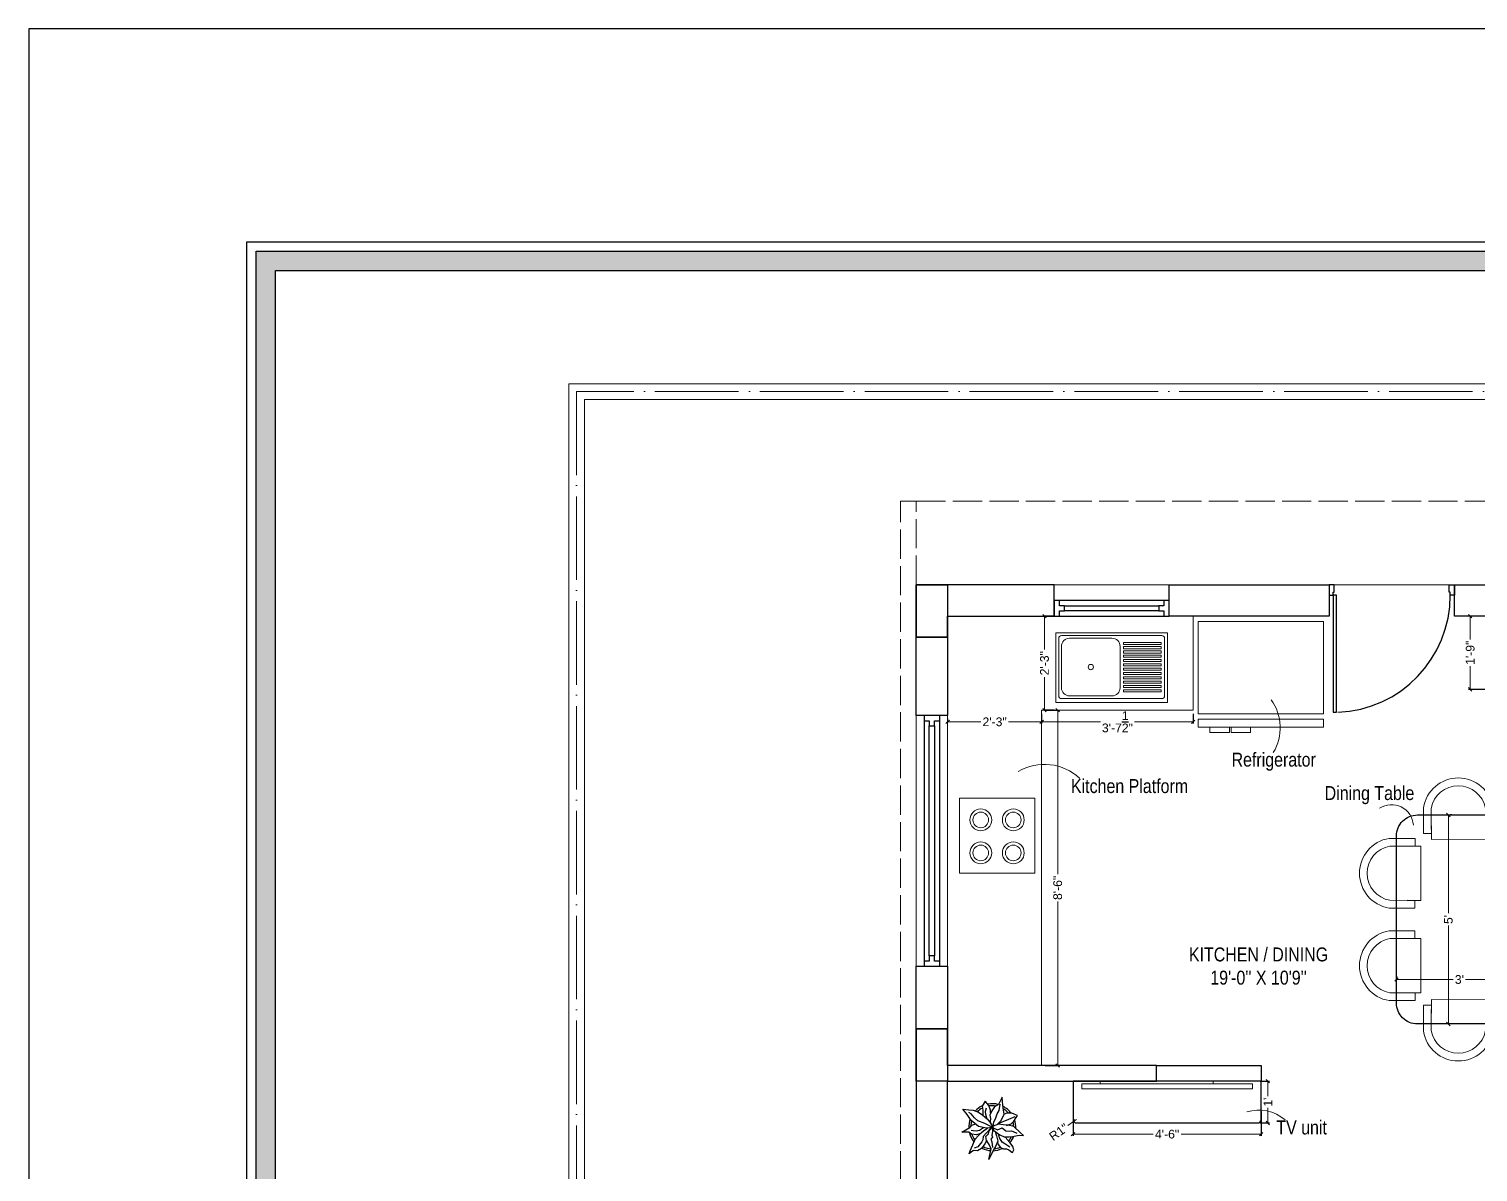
# Model space of a CAD drawing. Header units: millimetres. Extents: x 56222 to 3066687, y -650199 to -121287.
# Drawn here: x 140057.7 to 140473.6, y -176402.2 to -176074 of the extents above; entities that cross this region are included whole.
import ezdxf

# ---------------------------------------------------------------- set-up
doc = ezdxf.new("R2010")
doc.units = ezdxf.units.MM
doc.header["$MEASUREMENT"] = 0
doc.header["$PDMODE"] = 35
doc.linetypes.add('ACAD_ISO02W100', pattern=[15, 12, -3])
doc.linetypes.add('ACAD_ISO04W100', pattern=[30, 24, -3, 0, -3])
doc.layers.get('Defpoints').update_dxf_attribs({"color": 220})
for name, color, linetype in [('AR DOOR', 40, 'Continuous'), ('AR ELE-5', 134, 'Continuous'), ('str coll', 6, 'Continuous')]:
    doc.layers.add(name, color=color, linetype=linetype)
for name, color, linetype, lineweight in [('CENTERLINE ( COLUMN ) ~ DIM', 7, 'Continuous', 9), ('COLUMN', 1, 'Continuous', 30), ('dim05', 1, 'Continuous', 13), ('FIRST FLOOR ( TEXT )', 7, 'Continuous', 9), ('FURNITURE', 32, 'Continuous', 9), ('GROUND FLOOR', 7, 'Continuous', 9), ('GROUND FLOOR  ( PLINE )', 251, 'Continuous', 30), ('Labelling', 1, 'Continuous', 25), ('NAME PLATE', 7, 'Continuous', 25), ('wall', 7, 'Continuous', 30), ('XX~SLAB ( BEAM )~ ( DIM )', 7, 'Continuous', 9)]:
    doc.layers.add(name, color=color, linetype=linetype, lineweight=lineweight)
doc.layers.add('XX~SLAB ( PLINE )', color=251, linetype='Continuous', plot=False)
doc.styles.add('Arial', font='arial.ttf')
doc.styles.add('KATHA', font='swissc.ttf')
doc.styles.get("Standard").update_dxf_attribs({"font": 'arial.ttf', "height": 6})
doc.dimstyles.new('ISO-25', dxfattribs={"dimtxt": 2.5, "dimasz": 1, "dimexe": 0.5, "dimexo": 1, "dimtad": 0, "dimdec": 1, "dimlunit": 4, "dimtxsty": 'Standard', "dimblk": 'OBLIQUE', "dimcen": 2.5, "dimclrd": 1, "dimclre": 1, "dimclrt": 5, "dimadec": 0, "dimazin": 0, "dimtfac": 1, "dimtdec": 1, "dimtmove": 0, "dimatfit": 3, "dimfxl": 1, "dimlwd": -1, "dimarcsym": 0})

# ---------------------------------------------------------------- blocks, each defined once
blk = doc.blocks.new('LAYOUT FILE')
at = {"layer": 'NAME PLATE', "true_color": 0xd39e00}
h = blk.add_hatch(color=42, dxfattribs=at)
h.paths.add_polyline_path([(3346889.83, -513806.18), (3346889.83, -514260.7), (3347535.56, -514260.7), (3347535.56, -513806.18)])
h.paths.add_polyline_path([(3346894.36, -513810.71), (3347531.03, -513810.71), (3347531.03, -514256.17), (3346894.36, -514256.17)], flags=16)
at = {"layer": 'NAME PLATE', "color": 42, "true_color": 0xd39e00}
for points in [[(3346887.56, -513803.91), (3347537.83, -513803.91), (3347537.83, -514262.96), (3346887.56, -514262.96)], [(3346889.83, -513806.18), (3347535.56, -513806.18), (3347535.56, -514260.7), (3346889.83, -514260.7)], [(3346894.36, -513810.71), (3347531.03, -513810.71), (3347531.03, -514256.17), (3346894.36, -514256.17)]]:
    blk.add_lwpolyline(points, close=True, dxfattribs=at)
blk = doc.blocks.new('sf sfs')
at = {"layer": 'FURNITURE'}
blk.add_line((3348685.97, -514612.12), (3348664.42, -514612.12), dxfattribs=at)
blk.add_lwpolyline([(3348664.42, -514612.12), (3348664.42, -514590.57), (3348685.97, -514590.57), (3348685.97, -514612.12)], dxfattribs=at)
for centre, radius in [((3348670.49, -514596.83), 3.14), ((3348670.49, -514596.83), 2.24), ((3348679.82, -514596.83), 3.14), ((3348679.82, -514596.83), 2.24), ((3348670.49, -514606.3), 3.14), ((3348679.82, -514606.3), 3.14), ((3348670.49, -514606.3), 2.24), ((3348679.82, -514606.3), 2.24)]:
    blk.add_circle(centre, radius, dxfattribs=at)
blk = doc.blocks.new('*U353')
for points in [[(-40, 0), (0, 0), (0, 30), (10, 30), (10, 100), (-40, 100)], [(0, 0), (0, -1120), (30, -1120), (30, 0)], [(1160, 0), (1120, 0), (1120, 30), (1110, 30), (1110, 100), (1160, 100)]]:
    blk.add_lwpolyline(points, close=True)
at = {"layer": 'AR ELE-5', "linetype": 'ByBlock', "ltscale": 15}
blk.add_arc((-2, 1), 1122, 272.373, 359.9653, dxfattribs=at)
blk = doc.blocks.new('ARPLS010')
at = {"linetype": 'ByBlock'}
for p, q in [((0.179, 0.666), (0.121, 0.605)), ((0.174, 0.573), (0.179, 0.666)), ((-0.295, 0.42), (-0.302, 0.309)), ((-0.302, 0.309), (-0.276, 0.258)), ((-0.278, 0.467), (-0.295, 0.42)), ((-0.248, 0.54), (-0.278, 0.467)), ((-0.182, 0.493), (-0.248, 0.54)), ((-0.222, 0.484), (-0.164, 0.347)), ((-0.125, 0.459), (-0.182, 0.493)), ((-0.164, 0.347), (-0.139, 0.295)), ((-0.072, 0.404), (-0.125, 0.459)), ((-0.038, 0.302), (-0.072, 0.404)), ((-0.044, 0.336), (-0.049, 0.232)), ((-0.013, 0.459), (-0.044, 0.336)), ((0.121, 0.605), (-0.013, 0.459)), ((0.077, 0.412), (0.091, 0.447)), ((0.082, 0.358), (0.077, 0.412)), ((0.08, 0.288), (0.082, 0.358)), ((0.091, 0.447), (0.125, 0.522)), ((0.2, 0.432), (0.174, 0.573)), ((0.203, 0.352), (0.2, 0.432)), ((0.204, 0.254), (0.203, 0.352)), ((0.252, 0.313), (0.216, 0.287)), ((0.33, 0.38), (0.252, 0.313)), ((0.409, 0.44), (0.33, 0.38)), ((0.425, 0.373), (0.356, 0.269)), ((0.484, 0.459), (0.409, 0.44)), ((0.459, 0.303), (0.485, 0.354)), ((0.542, 0.434), (0.484, 0.459)), ((0.485, 0.354), (0.533, 0.42)), ((0.533, 0.42), (0.542, 0.434)), ((-0.469, 0.226), (-0.643, 0.216)), ((-0.643, 0.216), (-0.485, 0.134)), ((-0.359, 0.148), (-0.49, 0.172)), ((-0.485, 0.134), (-0.433, 0.051)), ((-0.362, 0.24), (-0.469, 0.226)), ((-0.433, 0.051), (-0.349, -0.011)), ((-0.278, 0.254), (-0.362, 0.24)), ((-0.287, 0.106), (-0.359, 0.148)), ((-0.18, 0.073), (-0.287, 0.106)), ((-0.21, 0.227), (-0.278, 0.254)), ((-0.132, 0.18), (-0.21, 0.227)), ((-0.111, 0.036), (-0.18, 0.073)), ((-0.139, 0.295), (-0.08, 0.131)), ((-0.063, 0.111), (-0.132, 0.18)), ((-0.013, 0.022), (-0.111, 0.036)), ((-0.084, -0.034), (0.007, 0.018)), ((0.003, 0.011), (-0.076, -0.16)), ((-0.049, 0.232), (-0.065, 0.135)), ((-0.065, 0.135), (-0.024, 0.018)), ((-0.024, 0.018), (0.009, 0.005)), ((0.006, -0.002), (0.068, 0.032)), ((0.007, 0.018), (0.02, -0.121)), ((0.009, 0.005), (0.056, 0.114)), ((0.015, 0.209), (0.08, 0.288)), ((0.056, 0.114), (0.015, 0.209)), ((0.017, -0.002), (0.091, 0.009)), ((0.068, 0.032), (0.16, 0.165)), ((0.088, 0.065), (0.187, 0.091)), ((0.091, 0.009), (0.173, -0.011)), ((0.227, 0.157), (0.132, 0.131)), ((0.16, 0.165), (0.204, 0.254)), ((0.173, -0.011), (0.212, 0.004)), ((0.187, 0.091), (0.297, 0.116)), ((0.212, 0.004), (0.252, -0.03)), ((0.318, 0.213), (0.227, 0.157)), ((0.297, 0.116), (0.408, 0.071)), ((0.309, 0.109), (0.368, 0.128)), ((0.309, -0.01), (0.43, 0.006)), ((0.356, 0.269), (0.318, 0.213)), ((0.368, 0.128), (0.432, 0.176)), ((0.408, 0.071), (0.482, 0.024)), ((0.432, 0.176), (0.459, 0.236)), ((0.459, 0.236), (0.459, 0.303)), ((0.482, 0.024), (0.689, -0.072)), ((-0.464, -0.073), (-0.558, -0.152)), ((-0.558, -0.152), (-0.517, -0.172)), ((-0.517, -0.172), (-0.447, -0.216)), ((-0.366, -0.036), (-0.464, -0.073)), ((-0.447, -0.216), (-0.363, -0.202)), ((-0.336, -0.142), (-0.413, -0.121)), ((-0.306, -0.033), (-0.366, -0.036)), ((-0.363, -0.202), (-0.263, -0.2)), ((-0.363, -0.408), (-0.318, -0.29)), ((-0.349, -0.011), (-0.256, -0.05)), ((-0.269, -0.135), (-0.336, -0.142)), ((-0.318, -0.29), (-0.259, -0.2)), ((-0.193, -0.113), (-0.269, -0.135)), ((-0.259, -0.2), (-0.168, -0.1)), ((-0.256, -0.05), (-0.185, -0.038)), ((-0.138, -0.304), (-0.199, -0.38)), ((-0.185, -0.038), (-0.114, -0.046)), ((-0.168, -0.1), (-0.084, -0.034)), ((-0.017, -0.291), (-0.141, -0.446)), ((-0.076, -0.16), (-0.138, -0.304)), ((-0.114, -0.046), (-0.093, -0.036)), ((0.02, -0.121), (-0.017, -0.291)), ((0.059, -0.27), (0.005, -0.185)), ((0.01, -0.014), (0.017, -0.002)), ((0.078, -0.064), (0.01, -0.014)), ((0.016, -0.023), (0.116, -0.122)), ((0.07, -0.179), (0.018, -0.1)), ((0.08, -0.342), (0.059, -0.27)), ((0.121, -0.239), (0.07, -0.179)), ((0.138, -0.083), (0.078, -0.064)), ((0.116, -0.122), (0.201, -0.195)), ((0.184, -0.299), (0.121, -0.239)), ((0.197, -0.135), (0.138, -0.083)), ((0.141, -0.261), (0.16, -0.336)), ((0.252, -0.362), (0.184, -0.299)), ((0.283, -0.123), (0.197, -0.135)), ((0.201, -0.195), (0.272, -0.198)), ((0.252, -0.03), (0.309, -0.01)), ((0.272, -0.198), (0.311, -0.225)), ((0.277, -0.114), (0.357, -0.156)), ((0.37, -0.064), (0.283, -0.123)), ((0.311, -0.225), (0.415, -0.304)), ((0.357, -0.156), (0.455, -0.226)), ((0.462, -0.021), (0.37, -0.064)), ((0.415, -0.304), (0.447, -0.388)), ((0.455, -0.226), (0.503, -0.317)), ((0.689, -0.072), (0.462, -0.021)), ((-0.382, -0.625), (-0.368, -0.496)), ((-0.269, -0.533), (-0.382, -0.625)), ((-0.368, -0.496), (-0.363, -0.408)), ((-0.287, -0.45), (-0.314, -0.498)), ((-0.199, -0.38), (-0.287, -0.45)), ((-0.141, -0.446), (-0.269, -0.533)), ((-0.042, -0.432), (-0.071, -0.352)), ((0.002, -0.48), (-0.042, -0.432)), ((0.104, -0.646), (0.002, -0.48)), ((0.064, -0.446), (0.066, -0.407)), ((0.066, -0.407), (0.08, -0.342)), ((0.106, -0.5), (0.104, -0.646)), ((0.15, -0.445), (0.106, -0.5)), ((0.16, -0.336), (0.15, -0.445)), ((0.376, -0.416), (0.252, -0.362)), ((0.502, -0.472), (0.376, -0.416)), ((0.503, -0.317), (0.494, -0.398)), ((0.494, -0.398), (0.528, -0.452)), ((0.567, -0.494), (0.502, -0.472)), ((0.528, -0.452), (0.567, -0.494))]:
    blk.add_line(p, q, dxfattribs=at)
for radius, start, end in [(0.5, 126.2799, 152.7042), (0.458, 130.7647, 148.9789), (0.5, 87.2367, 107.9154), (0.458, 91.6596, 104.0784), (0.5, 49.0791, 67.0324), (0.458, 49.8461, 63.9764), (0.5, 164.9216, 191.0302), (0.458, 169.9629, 188.6517), (0.458, 5.0517, 21.9108), (0.5, 1.3782, 25.7565), (0.5, 205.1623, 226.3204), (0.458, 207.232, 224.0819), (0.458, 334.5625, 357.1532), (0.5, 333.6991, 357.5577), (0.5, 249.553, 272.4234), (0.458, 252.8522, 267.711), (0.5, 283.5324, 308.8712), (0.458, 289.266, 306.1107)]:
    blk.add_arc((0, 0), radius, start, end, dxfattribs=at)
blk = doc.blocks.new('SED S')
at = {"layer": 'FURNITURE', "elevation": -0.07}
for points in [[(3340618.66, -514630.85), (3340618.66, -514633.06), (3340654.66, -514633.06), (3340654.66, -514630.85)], [(3340618.66, -514634.61), (3340618.66, -514661.17), (3340654.66, -514661.17), (3340654.66, -514634.61)]]:
    blk.add_lwpolyline(points, close=True, dxfattribs=at)
at = {"layer": 'FURNITURE', "elevation": -0.07, "flags": 128}
for points in [[(3340639.61, -514630.85), (3340639.61, -514629.27), (3340645.24, -514629.27), (3340645.24, -514630.85)], [(3340645.71, -514630.85), (3340645.71, -514629.27), (3340651.34, -514629.27), (3340651.34, -514630.85)]]:
    blk.add_lwpolyline(points, dxfattribs=at)
blk = doc.blocks.new('SD DSD')
at = {"layer": 'FURNITURE'}
for p, q in [((3348486.7, -514623.32), (3348486.68, -514619.42)), ((3348502.23, -514619.34), (3348502.25, -514623.25)), ((3348486.7, -514623.32), (3348502.25, -514623.25)), ((3348483.69, -514625.26), (3348479.79, -514625.25)), ((3348483.69, -514625.26), (3348483.66, -514640.81)), ((3348505.76, -514625.26), (3348509.66, -514625.25)), ((3348505.76, -514625.26), (3348505.79, -514640.81)), ((3348479.75, -514640.8), (3348483.66, -514640.81)), ((3348509.7, -514640.8), (3348505.79, -514640.81)), ((3348479.75, -514651.77), (3348483.66, -514651.76)), ((3348483.69, -514667.31), (3348483.66, -514651.76)), ((3348505.76, -514667.31), (3348505.79, -514651.76)), ((3348509.7, -514651.77), (3348505.79, -514651.76)), ((3348483.69, -514667.31), (3348479.79, -514667.32)), ((3348486.7, -514669.25), (3348486.68, -514673.16)), ((3348486.7, -514669.25), (3348502.25, -514669.32)), ((3348502.23, -514673.23), (3348502.25, -514669.32)), ((3348505.76, -514667.31), (3348509.66, -514667.32))]:
    blk.add_line(p, q, dxfattribs=at)
at = {"layer": 'FURNITURE', "flags": 128}
for points in [[(3348502.23, -514621.56), (3348504.46, -514621.55), (3348504.42, -514614.17, 0.853613), (3348484.42, -514614.22), (3348484.46, -514621.65), (3348486.68, -514621.64)], [(3348502.22, -514619.34), (3348502.23, -514621.56), (3348502.2, -514614.36, 0.835758), (3348486.65, -514614.39), (3348486.67, -514619.42), (3348486.68, -514621.64)], [(3348481.97, -514640.8), (3348481.97, -514643.02), (3348474.58, -514643.01, -0.853613), (3348474.58, -514623.01), (3348482.01, -514623.02), (3348482.01, -514625.25)], [(3348507.48, -514640.8), (3348507.48, -514643.02), (3348514.87, -514643.01, 0.853613), (3348514.87, -514623.01), (3348507.44, -514623.02), (3348507.44, -514625.25)], [(3348479.75, -514640.79), (3348481.97, -514640.8), (3348474.77, -514640.78, -0.835758), (3348474.76, -514625.23), (3348479.79, -514625.24), (3348482.01, -514625.25)], [(3348509.7, -514640.79), (3348507.48, -514640.8), (3348514.68, -514640.78, 0.835758), (3348514.69, -514625.23), (3348509.66, -514625.24), (3348507.44, -514625.25)], [(3348481.97, -514651.77), (3348481.97, -514649.55), (3348474.58, -514649.57, 0.853613), (3348474.58, -514669.57), (3348482.01, -514669.55), (3348482.01, -514667.32)], [(3348507.48, -514651.77), (3348507.48, -514649.55), (3348514.87, -514649.57, -0.853613), (3348514.87, -514669.57), (3348507.44, -514669.55), (3348507.44, -514667.32)], [(3348479.75, -514651.78), (3348481.97, -514651.77), (3348474.77, -514651.79, 0.835758), (3348474.76, -514667.34), (3348479.79, -514667.33), (3348482.01, -514667.33)], [(3348509.7, -514651.78), (3348507.48, -514651.77), (3348514.68, -514651.79, -0.835758), (3348514.69, -514667.34), (3348509.66, -514667.33), (3348507.44, -514667.33)], [(3348502.23, -514671.01), (3348504.46, -514671.02), (3348504.42, -514678.4, -0.853613), (3348484.42, -514678.36), (3348484.46, -514670.92), (3348486.68, -514670.93)], [(3348502.22, -514673.23), (3348502.23, -514671.01), (3348502.2, -514678.21, -0.835758), (3348486.65, -514678.18), (3348486.67, -514673.16), (3348486.68, -514670.93)]]:
    blk.add_lwpolyline(points, format="xyb", dxfattribs=at)
at = {"layer": 'FURNITURE', "lineweight": 30}
blk.add_lwpolyline([(3348506.78, -514676.29), (3348482.68, -514676.29, -0.414214), (3348476.68, -514670.29), (3348476.68, -514622.29, -0.414214), (3348482.68, -514616.29), (3348506.78, -514616.29, -0.414214), (3348512.78, -514622.29), (3348512.78, -514670.29, -0.414214)], format="xyb", close=True, dxfattribs=at)
blk = doc.blocks.new('_Oblique')
at = {"layer": 'wall', "color": 0, "lineweight": -2}
blk.add_line((-0.5, -0.5), (0.5, 0.5), dxfattribs=at)
blk = doc.blocks.new('*D512')
at = {"layer": 'Defpoints', "color": 0, "lineweight": 0, "transparency": 16777216}
for p in [(140348.35, -176269.61), (140391.85, -176269.61), (140348.35, -176272.95)]:
    blk.add_point(p, dxfattribs=at)
at = {"layer": 'dim05', "color": 1, "linetype": 'Continuous', "lineweight": -2, "transparency": 16777216}
for p, q in [((140348.35, -176270.61), (140348.35, -176273.45)), ((140391.85, -176270.61), (140391.85, -176273.45))]:
    blk.add_line(p, q, dxfattribs=at)
at = {"layer": 'dim05', "color": 1, "linetype": 'Continuous', "transparency": 16777216}
for p, q in [((140348.35, -176272.95), (140365.24, -176272.95)), ((140391.85, -176272.95), (140374.96, -176272.95))]:
    blk.add_line(p, q, dxfattribs=at)
at = {"layer": 'dim05', "color": 1, "transparency": 16777216, "rotation": 180}
blk.add_blockref('_Oblique', (140348.35, -176272.95), dxfattribs=at)
at = {"layer": 'dim05', "color": 1, "transparency": 16777216}
blk.add_blockref('_Oblique', (140391.85, -176272.95), dxfattribs=at)
at = {"layer": 'dim05', "color": 5, "lineweight": 25, "transparency": 16777216, "insert": (140370.1, -176272.95), "char_height": 2.5, "attachment_point": 5, "style": 'Arial'}
blk.add_mtext('3\'-7{\\H1x;\\S1/2;}"', dxfattribs=at)
blk = doc.blocks.new('*D513')
at = {"layer": 'Defpoints', "color": 0, "lineweight": 0, "transparency": 16777216}
for p in [(140348.35, -176269.61), (140348.35, -176371.61), (140352.95, -176371.61)]:
    blk.add_point(p, dxfattribs=at)
at = {"layer": 'dim05', "color": 1, "linetype": 'Continuous', "lineweight": -2, "transparency": 16777216}
for p, q in [((140349.35, -176269.61), (140353.45, -176269.61)), ((140349.35, -176371.61), (140353.45, -176371.61))]:
    blk.add_line(p, q, dxfattribs=at)
at = {"layer": 'dim05', "color": 1, "linetype": 'Continuous', "transparency": 16777216}
for p, q in [((140352.95, -176269.61), (140352.95, -176316.66)), ((140352.95, -176371.61), (140352.95, -176324.56))]:
    blk.add_line(p, q, dxfattribs=at)
at = {"layer": 'dim05', "color": 1, "transparency": 16777216}
for p, rotation in [((140352.95, -176269.61), 90), ((140352.95, -176371.61), 270)]:
    blk.add_blockref('_Oblique', p, dxfattribs=dict(at, rotation=rotation))
at = {"layer": 'dim05', "color": 5, "lineweight": 25, "transparency": 16777216, "insert": (140352.95, -176320.61), "char_height": 2.5, "attachment_point": 5, "rotation": 90, "style": 'Arial'}
blk.add_mtext('8\'-6"', dxfattribs=at)
blk = doc.blocks.new('*D514')
at = {"layer": 'Defpoints', "color": 0, "lineweight": 0, "transparency": 16777216}
for p in [(140321.35, -176272.95), (140321.35, -176272.95), (140348.35, -176272.95)]:
    blk.add_point(p, dxfattribs=at)
at = {"layer": 'dim05', "color": 1, "linetype": 'Continuous', "lineweight": -2, "transparency": 16777216}
for p, q in [((140321.35, -176271.95), (140321.35, -176272.45)), ((140348.35, -176271.95), (140348.35, -176272.45))]:
    blk.add_line(p, q, dxfattribs=at)
at = {"layer": 'dim05', "color": 1, "linetype": 'Continuous', "transparency": 16777216}
for p, q in [((140321.35, -176272.95), (140330.88, -176272.95)), ((140348.35, -176272.95), (140338.82, -176272.95))]:
    blk.add_line(p, q, dxfattribs=at)
at = {"layer": 'dim05', "color": 1, "transparency": 16777216, "rotation": 180}
blk.add_blockref('_Oblique', (140321.35, -176272.95), dxfattribs=at)
at = {"layer": 'dim05', "color": 1, "transparency": 16777216}
blk.add_blockref('_Oblique', (140348.35, -176272.95), dxfattribs=at)
at = {"layer": 'dim05', "color": 5, "lineweight": 25, "transparency": 16777216, "insert": (140334.85, -176272.95), "char_height": 2.5, "attachment_point": 5, "style": 'Arial'}
blk.add_mtext('2\'-3"', dxfattribs=at)
blk = doc.blocks.new('*D515')
at = {"layer": 'Defpoints', "color": 0, "lineweight": 0, "transparency": 16777216}
for p in [(140349.17, -176242.61), (140352.7, -176242.61), (140352.95, -176269.61)]:
    blk.add_point(p, dxfattribs=at)
at = {"layer": 'dim05', "color": 1, "linetype": 'Continuous', "lineweight": -2, "transparency": 16777216}
for p, q in [((140351.7, -176242.61), (140348.67, -176242.61)), ((140351.95, -176269.61), (140348.67, -176269.61))]:
    blk.add_line(p, q, dxfattribs=at)
at = {"layer": 'dim05', "color": 1, "linetype": 'Continuous', "transparency": 16777216}
for p, q in [((140349.17, -176242.61), (140349.17, -176252.14)), ((140349.17, -176269.61), (140349.17, -176260.07))]:
    blk.add_line(p, q, dxfattribs=at)
at = {"layer": 'dim05', "color": 1, "transparency": 16777216}
for p, rotation in [((140349.17, -176242.61), 90), ((140349.17, -176269.61), 270)]:
    blk.add_blockref('_Oblique', p, dxfattribs=dict(at, rotation=rotation))
at = {"layer": 'dim05', "color": 5, "lineweight": 25, "transparency": 16777216, "insert": (140349.17, -176256.11), "char_height": 2.5, "attachment_point": 5, "rotation": 90, "style": 'Arial'}
blk.add_mtext('2\'-3"', dxfattribs=at)
blk = doc.blocks.new('*D516')
at = {"layer": 'Defpoints', "color": 0, "lineweight": 0, "transparency": 16777216}
for p in [(140465.05, -176299.68), (140465.05, -176359.68), (140465.08, -176359.68)]:
    blk.add_point(p, dxfattribs=at)
at = {"layer": 'dim05', "color": 1, "linetype": 'Continuous', "transparency": 16777216}
for p, q in [((140465.08, -176299.68), (140465.08, -176327.91)), ((140465.08, -176359.68), (140465.08, -176331.46))]:
    blk.add_line(p, q, dxfattribs=at)
at = {"layer": 'dim05', "color": 1, "linetype": 'Continuous', "lineweight": -2, "transparency": 16777216}
for p, q in [((140466.05, -176299.68), (140465.58, -176299.68)), ((140466.05, -176359.68), (140465.58, -176359.68))]:
    blk.add_line(p, q, dxfattribs=at)
at = {"layer": 'dim05', "color": 1, "transparency": 16777216}
for p, rotation in [((140465.08, -176299.68), 90), ((140465.08, -176359.68), 270)]:
    blk.add_blockref('_Oblique', p, dxfattribs=dict(at, rotation=rotation))
at = {"layer": 'dim05', "color": 5, "lineweight": 25, "transparency": 16777216, "insert": (140465.08, -176329.68), "char_height": 2.5, "attachment_point": 5, "rotation": 90, "style": 'Arial'}
blk.add_mtext("5'", dxfattribs=at)
blk = doc.blocks.new('*D517')
at = {"layer": 'Defpoints', "color": 0, "lineweight": 0, "transparency": 16777216}
for p in [(140450.2, -176346.93), (140486.3, -176346.93), (140486.3, -176346.93)]:
    blk.add_point(p, dxfattribs=at)
at = {"layer": 'dim05', "color": 1, "linetype": 'Continuous', "lineweight": -2, "transparency": 16777216}
for p, q in [((140450.2, -176345.93), (140450.2, -176346.43)), ((140486.3, -176345.93), (140486.3, -176346.43))]:
    blk.add_line(p, q, dxfattribs=at)
at = {"layer": 'dim05', "color": 1, "linetype": 'Continuous', "transparency": 16777216}
for p, q in [((140450.2, -176346.93), (140466.47, -176346.93)), ((140486.3, -176346.93), (140470.02, -176346.93))]:
    blk.add_line(p, q, dxfattribs=at)
at = {"layer": 'dim05', "color": 1, "transparency": 16777216, "rotation": 180}
blk.add_blockref('_Oblique', (140450.2, -176346.93), dxfattribs=at)
at = {"layer": 'dim05', "color": 1, "transparency": 16777216}
blk.add_blockref('_Oblique', (140486.3, -176346.93), dxfattribs=at)
at = {"layer": 'dim05', "color": 5, "lineweight": 25, "transparency": 16777216, "insert": (140468.25, -176346.93), "char_height": 2.5, "attachment_point": 5, "style": 'Arial'}
blk.add_mtext("3'", dxfattribs=at)
blk = doc.blocks.new('*D519')
at = {"layer": 'Defpoints', "color": 0, "lineweight": 0, "transparency": 16777216}
for p in [(140481.73, -176242.61), (140471.36, -176263.61), (140481.73, -176263.61)]:
    blk.add_point(p, dxfattribs=at)
at = {"layer": 'dim05', "color": 1, "linetype": 'Continuous', "lineweight": -2, "transparency": 16777216}
for p, q in [((140480.73, -176242.61), (140470.86, -176242.61)), ((140480.73, -176263.61), (140470.86, -176263.61))]:
    blk.add_line(p, q, dxfattribs=at)
at = {"layer": 'dim05', "color": 1, "linetype": 'Continuous', "transparency": 16777216}
for p, q in [((140471.36, -176242.61), (140471.36, -176249.28)), ((140471.36, -176263.61), (140471.36, -176256.94))]:
    blk.add_line(p, q, dxfattribs=at)
at = {"layer": 'dim05', "color": 1, "transparency": 16777216}
for p, rotation in [((140471.36, -176242.61), 90), ((140471.36, -176263.61), 270)]:
    blk.add_blockref('_Oblique', p, dxfattribs=dict(at, rotation=rotation))
at = {"layer": 'dim05', "color": 5, "lineweight": 25, "transparency": 16777216, "insert": (140471.36, -176253.11), "char_height": 2.5, "attachment_point": 5, "rotation": 90, "style": 'Arial'}
blk.add_mtext('1\'-9"', dxfattribs=at)
blk = doc.blocks.new('*D523')
at = {"layer": 'Defpoints', "color": 0, "lineweight": 0, "transparency": 16777216}
for p in [(140357.35, -176383.81), (140411.35, -176383.81), (140411.35, -176391.33)]:
    blk.add_point(p, dxfattribs=at)
at = {"layer": 'dim05', "color": 1, "linetype": 'Continuous', "lineweight": -2, "transparency": 16777216}
for p, q in [((140357.35, -176384.81), (140357.35, -176391.83)), ((140411.35, -176384.81), (140411.35, -176391.83))]:
    blk.add_line(p, q, dxfattribs=at)
at = {"layer": 'dim05', "color": 1, "linetype": 'Continuous', "transparency": 16777216}
for p, q in [((140357.35, -176391.33), (140380.35, -176391.33)), ((140411.35, -176391.33), (140388.35, -176391.33))]:
    blk.add_line(p, q, dxfattribs=at)
at = {"layer": 'dim05', "color": 1, "transparency": 16777216, "rotation": 180}
blk.add_blockref('_Oblique', (140357.35, -176391.33), dxfattribs=at)
at = {"layer": 'dim05', "color": 1, "transparency": 16777216}
blk.add_blockref('_Oblique', (140411.35, -176391.33), dxfattribs=at)
at = {"layer": 'dim05', "color": 5, "lineweight": 25, "transparency": 16777216, "insert": (140384.35, -176391.33), "char_height": 2.5, "attachment_point": 5, "style": 'Arial'}
blk.add_mtext('4\'-6"', dxfattribs=at)
blk = doc.blocks.new('*D524')
at = {"layer": 'Defpoints', "color": 0, "lineweight": 0, "transparency": 16777216}
for p in [(140410.04, -176376.11), (140410.04, -176388.11), (140413.29, -176388.11)]:
    blk.add_point(p, dxfattribs=at)
at = {"layer": 'dim05', "color": 1, "linetype": 'Continuous', "lineweight": -2, "transparency": 16777216}
for p, q in [((140411.04, -176376.11), (140413.79, -176376.11)), ((140411.04, -176388.11), (140413.79, -176388.11))]:
    blk.add_line(p, q, dxfattribs=at)
at = {"layer": 'dim05', "color": 1, "linetype": 'Continuous', "transparency": 16777216}
for p, q in [((140413.29, -176376.11), (140413.29, -176380.45)), ((140413.29, -176388.11), (140413.29, -176383.76))]:
    blk.add_line(p, q, dxfattribs=at)
at = {"layer": 'dim05', "color": 1, "transparency": 16777216}
for p, rotation in [((140413.29, -176376.11), 90), ((140413.29, -176388.11), 270)]:
    blk.add_blockref('_Oblique', p, dxfattribs=dict(at, rotation=rotation))
at = {"layer": 'dim05', "color": 5, "lineweight": 25, "transparency": 16777216, "insert": (140413.29, -176382.11), "char_height": 2.5, "attachment_point": 5, "rotation": 90, "style": 'Arial'}
blk.add_mtext("1'", dxfattribs=at)
blk = doc.blocks.new('*D525')
at = {"layer": 'Defpoints', "color": 0, "lineweight": 0, "transparency": 16777216}
for p in [(140358.35, -176387.11), (140357.53, -176387.68)]:
    blk.add_point(p, dxfattribs=at)
at = {"layer": 'dim05', "color": 1, "linetype": 'Continuous', "transparency": 16777216}
for p in [(140358.35, -176387.11), (140355.9, -176388.84)]:
    blk.add_line(p, (140357.53, -176387.68), dxfattribs=at)
at = {"layer": 'dim05', "color": 1, "transparency": 16777216, "rotation": 35.21119035739702}
blk.add_blockref('_Oblique', (140357.53, -176387.68), dxfattribs=at)
at = {"layer": 'dim05', "color": 5, "lineweight": 25, "transparency": 16777216, "insert": (140353.24, -176390.71), "char_height": 2.5, "attachment_point": 5, "rotation": 35.2112, "style": 'Arial'}
blk.add_mtext('R1"', dxfattribs=at)

msp = doc.modelspace()

# ---------------------------------------------------------------- linework, layer by layer
at = {"lineweight": 9}
for points in [[(140408.8502, -176378.3182), (140408.8502, -176376.8715), (140359.8502, -176376.8715), (140359.8502, -176378.3182)], [(140397.5686, -176376.8715), (140397.5686, -176376.1055), (140365.1317, -176376.1055), (140365.1317, -176376.8715)]]:
    msp.add_lwpolyline(points, close=True, dxfattribs=at)
at = {"layer": 'CENTERLINE ( COLUMN ) ~ DIM'}
for p, q in [((140312.3502, -176248.6055), (140321.3502, -176248.6055)), ((140312.3502, -176271.1055), (140321.3502, -176271.1055)), ((140312.3502, -176343.1055), (140321.3502, -176343.1055))]:
    msp.add_line(p, q, dxfattribs=at)
at = {"layer": 'COLUMN'}
for points in [[(140312.3502, -176233.6055), (140321.3502, -176233.6055), (140321.3502, -176248.6055), (140312.3502, -176248.6055)], [(140466.8502, -176233.6055), (140475.8502, -176233.6055), (140475.8502, -176242.6055), (140466.8502, -176242.6055)], [(140312.3502, -176361.1055), (140321.3502, -176361.1055), (140321.3502, -176376.1055), (140312.3502, -176376.1055)]]:
    msp.add_lwpolyline(points, close=True, dxfattribs=at)
at = {"layer": 'FURNITURE'}
for p, q in [((140353.2355, -176265.4796, -0.0006), (140353.2355, -176248.9385, -0.0006)), ((140354.0101, -176248.1639, -0.0006), (140382.858, -176248.1639, -0.0006)), ((140356.3674, -176248.9385, -0.0006), (140368.5342, -176248.9385, -0.0006)), ((140383.6326, -176248.9385, -0.0006), (140383.6326, -176265.4796, -0.0006)), ((140354.0436, -176263.1557, -0.0006), (140354.0436, -176251.2623, -0.0006)), ((140370.858, -176251.2623, -0.0006), (140370.858, -176263.1557, -0.0006)), ((140382.858, -176266.2542, -0.0006), (140354.0101, -176266.2542, -0.0006)), ((140368.5342, -176265.4796, -0.0006), (140356.3674, -176265.4796, -0.0006))]:
    msp.add_line(p, q, dxfattribs=at)
at = {"layer": 'FURNITURE', "elevation": -0.0006}
for points in [[(140352.4508, -176267.3893), (140384.4508, -176267.3893), (140384.4508, -176247.3893), (140352.4508, -176247.3893)], [(140371.8806, -176250.1185), (140382.61, -176250.1185), (140382.61, -176250.7055), (140371.8806, -176250.7055)], [(140371.8806, -176251.3543), (140382.61, -176251.3543), (140382.61, -176251.9414), (140371.8806, -176251.9414)], [(140371.8806, -176252.5902), (140382.61, -176252.5902), (140382.61, -176253.1772), (140371.8806, -176253.1772)], [(140371.8806, -176253.826), (140382.61, -176253.826), (140382.61, -176254.413), (140371.8806, -176254.413)], [(140371.8806, -176255.0618), (140382.61, -176255.0618), (140382.61, -176255.6488), (140371.8806, -176255.6488)], [(140371.8806, -176256.2976), (140382.61, -176256.2976), (140382.61, -176256.8846), (140371.8806, -176256.8846)], [(140371.8806, -176257.5334), (140382.61, -176257.5334), (140382.61, -176258.1205), (140371.8806, -176258.1205)], [(140371.8806, -176258.7693), (140382.61, -176258.7693), (140382.61, -176259.3563), (140371.8806, -176259.3563)], [(140371.8806, -176260.0051), (140382.61, -176260.0051), (140382.61, -176260.5921), (140371.8806, -176260.5921)], [(140371.8806, -176261.2409), (140382.61, -176261.2409), (140382.61, -176261.8279), (140371.8806, -176261.8279)], [(140371.8806, -176262.4767), (140382.61, -176262.4767), (140382.61, -176263.0637), (140371.8806, -176263.0637)], [(140371.8806, -176263.7125), (140382.61, -176263.7125), (140382.61, -176264.2996), (140371.8806, -176264.2996)]]:
    msp.add_lwpolyline(points, close=True, dxfattribs=at)
at = {"layer": 'FURNITURE', "lineweight": 30}
msp.add_lwpolyline([(140381.3502, -176371.6055), (140411.3502, -176371.6055), (140411.3502, -176376.1055), (140381.3502, -176376.1055)], close=True, dxfattribs=at)
msp.add_lwpolyline([(140411.3502, -176387.1055), (140411.3502, -176376.1055), (140357.3502, -176376.1055), (140357.3502, -176387.1055, 0.41421356), (140358.3502, -176388.1055), (140410.3502, -176388.1055, 0.41421356)], format="xyb", close=True, dxfattribs=at)
at = {"layer": 'FURNITURE'}
msp.add_circle((140362.4508, -176257.209, -0.0006), 0.7624, dxfattribs=at)
for centre, radius, start, end in [((140354.0101, -176248.9385, -0.0006), 0.7746, 90, 180), ((140356.3674, -176251.2623, -0.0006), 2.3238, 90, 180), ((140368.5342, -176251.2623, -0.0006), 2.3238, 0, 90), ((140382.858, -176248.9385, -0.0006), 0.7746, 0, 90), ((140354.0101, -176265.4796, -0.0006), 0.7746, 180, 270), ((140356.3674, -176263.1557, -0.0006), 2.3238, 180, 270), ((140368.5342, -176263.1557, -0.0006), 2.3238, 270, 0), ((140382.858, -176265.4796, -0.0006), 0.7746, 270, 0)]:
    msp.add_arc(centre, radius, start, end, dxfattribs=at)
at = {"layer": 'FURNITURE', "color": 240, "lineweight": 0, "ltscale": 10, "true_color": 0xed1f24}
for centre, radius, start, end in [((140403.1683, -176274.6307), 13.6557, 328.660566, 35.998095), ((140349.1418, -176300.0872), 14.9297, 47.023338, 120.446802), ((140448.7745, -176302.9942), 6.281, 3.880236, 123.255474), ((140410.6531, -176396.0629), 11.6354, 49.575277, 107.200897)]:
    msp.add_arc(centre, radius, start, end, dxfattribs=at)
at = {"layer": 'GROUND FLOOR'}
for p, q in [((140212.6002, -176175.8555), (140712.8502, -176175.8555)), ((140212.6002, -176175.8555), (140212.6002, -176642.8555)), ((140217.1002, -176180.3555), (140712.8502, -176180.3555)), ((140217.1002, -176180.3555), (140217.1002, -176638.3555)), ((140312.3502, -176233.6055), (140312.3502, -176526.1055)), ((140712.8502, -176233.6055), (140312.3502, -176233.6055)), ((140430.8502, -176233.6055), (140430.8502, -176242.6055)), ((140466.8502, -176233.6055), (140466.8502, -176242.6055)), ((140321.3502, -176242.6055), (140321.3502, -176362.6055)), ((140430.8502, -176242.6055), (140321.3502, -176242.6055)), ((140549.3502, -176242.6055), (140466.8502, -176242.6055)), ((140321.3502, -176271.1055), (140312.3502, -176271.1055)), ((140321.3502, -176343.1055), (140312.3502, -176343.1055)), ((140381.3502, -176371.6055), (140321.3502, -176371.6055)), ((140381.3502, -176371.6055), (140381.3502, -176376.1055)), ((140321.3502, -176376.1055), (140321.3502, -176526.1055)), ((140381.3502, -176376.1055), (140321.3502, -176376.1055))]:
    msp.add_line(p, q, dxfattribs=at)
at = {"layer": 'GROUND FLOOR', "linetype": 'ACAD_ISO02W100', "ltscale": 0.7}
msp.add_line((140312.3502, -176233.6055), (140312.3502, -176209.6055), dxfattribs=at)
at = {"layer": 'GROUND FLOOR', "color": 1, "linetype": 'ACAD_ISO04W100'}
msp.add_lwpolyline([(140712.8502, -176178.1055), (140214.8502, -176178.1055), (140214.8502, -176640.6055), (140712.8502, -176640.6055)], dxfattribs=at)
at = {"layer": 'GROUND FLOOR', "color": 1, "linetype": 'ACAD_ISO02W100', "ltscale": 0.7}
msp.add_lwpolyline([(140471.3502, -176526.1055), (140471.3502, -176562.1056), (140307.8502, -176562.1056), (140307.8502, -176209.6055), (140312.3502, -176209.6055)], dxfattribs=at)
at = {"layer": 'GROUND FLOOR', "linetype": 'ACAD_ISO02W100', "ltscale": 0.7}
msp.add_lwpolyline([(140312.3502, -176209.6055), (140708.3502, -176209.6055)], dxfattribs=at)
at = {"layer": 'GROUND FLOOR  ( PLINE )'}
for points in [[(140351.9508, -176233.6055), (140312.3502, -176233.6055), (140312.3502, -176248.6055), (140321.3502, -176248.6055), (140321.3502, -176242.6055), (140351.9508, -176242.6055)], [(140384.9508, -176233.6055), (140430.8502, -176233.6055), (140430.8502, -176242.6055), (140384.9508, -176242.6055)], [(140321.3502, -176271.1055), (140312.3502, -176271.1055), (140312.3502, -176248.6055), (140321.3502, -176248.6055)], [(140321.3502, -176361.1055), (140312.3502, -176361.1055), (140312.3502, -176343.1055), (140321.3502, -176343.1055)], [(140321.3502, -176376.1055), (140381.3502, -176376.1055), (140381.3502, -176371.6055), (140321.3502, -176371.6055), (140321.3502, -176361.1055), (140312.3502, -176361.1055), (140312.3502, -176406.1055), (140321.3502, -176406.1055)]]:
    msp.add_lwpolyline(points, close=True, dxfattribs=at)
at = {"layer": 'XX~SLAB ( BEAM )~ ( DIM )'}
for p, q in [((140391.8502, -176269.6055), (140391.8502, -176242.6055)), ((140348.3502, -176371.6055), (140348.3502, -176269.6055)), ((140348.3502, -176269.6055), (140391.8502, -176269.6055))]:
    msp.add_line(p, q, dxfattribs=at)
at = {"layer": 'XX~SLAB ( BEAM )~ ( DIM )', "color": 3, "lineweight": 30}
msp.add_lwpolyline([(142840.5563, -176074.0129), (140057.6713, -176074.0129), (140057.6713, -176727.0703), (142840.5563, -176727.0703)], close=True, dxfattribs=at)
at = {"layer": 'XX~SLAB ( PLINE )'}
for points in [[(140351.9508, -176242.6055), (140353.4508, -176242.6055), (140353.4508, -176241.1055), (140354.9508, -176241.1055), (140354.9508, -176239.6055), (140381.9508, -176239.6055), (140381.9508, -176241.1055), (140383.4508, -176241.1055), (140383.4508, -176242.6055), (140384.9508, -176242.6055), (140384.9508, -176238.1055), (140383.4508, -176238.1055), (140383.4508, -176239.6055), (140381.9508, -176239.6055), (140381.9508, -176241.1055), (140354.9508, -176241.1055), (140354.9508, -176239.6055), (140353.4508, -176239.6055), (140353.4508, -176238.1055), (140351.9508, -176238.1055), (140351.9508, -176242.6055), (140384.9508, -176242.6055), (140384.9508, -176238.1055), (140351.9508, -176238.1055)], [(140319.1002, -176343.1055), (140319.1002, -176341.6055), (140317.6002, -176341.6055), (140317.6002, -176340.1055), (140316.1002, -176340.1055), (140316.1002, -176274.1055), (140317.6002, -176274.1055), (140317.6002, -176272.6055), (140319.1002, -176272.6055), (140319.1002, -176271.1055), (140314.6002, -176271.1055), (140314.6002, -176272.6055), (140316.1002, -176272.6055), (140316.1002, -176274.1055), (140317.6002, -176274.1055), (140317.6002, -176340.1055), (140316.1002, -176340.1055), (140316.1002, -176341.6055), (140314.6002, -176341.6055), (140314.6002, -176343.1055), (140319.1002, -176343.1055), (140319.1002, -176271.1055), (140314.6002, -176271.1055), (140314.6002, -176343.1055)]]:
    msp.add_lwpolyline(points, close=True, dxfattribs=at)

# ---------------------------------------------------------------- block references
at = {"lineweight": 35, "rotation": 180}
msp.add_blockref('SED S', (3481047.9426, -690905.2729, 0.0698), dxfattribs=at)
at = {"lineweight": 35}
msp.add_blockref('sf sfs', (-3208339.6179, 338295.738), dxfattribs=at)
at = {"xscale": 13.47973786482115, "yscale": 13.47973786482115, "zscale": 13.47973786482115, "rotation": 270.106449045987}
msp.add_blockref('ARPLS010', (140334.1596, -176389.3253), dxfattribs=at)
at = {"layer": 'AR DOOR', "linetype": 'ByBlock', "lineweight": -2, "extrusion": (0, 0, -1), "xscale": -0.02999999999997555, "yscale": 0.02999999999997555, "zscale": -0.02999999999997555}
msp.add_blockref('*U353', (-140432.0502, -176236.6055), dxfattribs=at)
at = {"layer": 'NAME PLATE', "lineweight": 0, "xscale": 1.209046105522275, "yscale": 1.209046105522275, "zscale": 1.209046105522275}
msp.add_blockref('LAYOUT FILE', (-3906421.2053, 445077.5249, 0.1256), dxfattribs=at)
at = {"layer": 'str coll', "lineweight": 35}
msp.add_blockref('SD DSD', (-3208026.4791, 338316.6036), dxfattribs=at)

# ---------------------------------------------------------------- texts
at = {"layer": 'FIRST FLOOR ( TEXT )', "insert": (140410.5987, -176343.079), "char_height": 4, "attachment_point": 5, "style": 'KATHA'}
msp.add_mtext("KITCHEN / DINING\\P19'-0'' X 10'9''", dxfattribs=at)
at = {"layer": 'Labelling', "color": 1, "char_height": 4, "attachment_point": 5, "style": 'KATHA'}
for s, insert in [('Refrigerator', (140414.9492, -176284.3937)), ('Kitchen Platform', (140373.5741, -176291.4111)), ('Dining Table', (140442.4463, -176293.9936)), ('TV unit', (140422.9682, -176389.4237))]:
    msp.add_mtext(s, dxfattribs=dict(at, insert=insert))

# ---------------------------------------------------------------- dimensions: what is measured, and where the dimension line sits
at = {"layer": 'dim05', "color": 27, "lineweight": 25, "true_color": 0x7d5120}
for base, p1, p2, picture, middle in [((140349.1685, -176242.6055), (140352.9497, -176269.6055), (140352.7008, -176242.6055), '*D515', (140349.1685, -176256.1055)), ((140471.3612, -176263.6055), (140481.7344, -176242.6055), (140481.7344, -176263.6055), '*D519', (140471.3612, -176253.1055)), ((140352.9497, -176371.6055), (140348.3502, -176269.6055), (140348.3502, -176371.6055), '*D513', (140352.9497, -176320.6055)), ((140465.0805, -176359.6825), (140465.0467, -176299.6825), (140465.0467, -176359.6825), '*D516', (140465.0805, -176329.6825)), ((140413.2926, -176388.1055), (140410.0391, -176376.1055), (140410.0391, -176388.1055), '*D524', (140413.2926, -176382.1055))]:
    dim = msp.add_linear_dim(base=base, p1=p1, p2=p2, angle=90, dimstyle='ISO-25', override={"dimtxsty": 'Arial'}, dxfattribs=at)
    dim.commit()
    dim.dimension.update_dxf_attribs({"geometry": picture, "text_midpoint": middle})
for base, p1, p2, picture, middle in [((140348.3502, -176272.9527), (140391.8502, -176269.6055), (140348.3502, -176269.6055), '*D512', (140370.1002, -176272.9527)), ((140321.3502, -176272.9527), (140348.3502, -176272.9527), (140321.3502, -176272.9527), '*D514', (140334.8502, -176272.9527)), ((140486.2959, -176346.9273), (140450.1959, -176346.9273), (140486.2959, -176346.9273), '*D517', (140468.2459, -176346.9273)), ((140411.3502, -176391.33), (140357.3502, -176383.8092), (140411.3502, -176383.8092), '*D523', (140384.3502, -176391.33))]:
    dim = msp.add_linear_dim(base=base, p1=p1, p2=p2, dimstyle='ISO-25', override={"dimtxsty": 'Arial'}, dxfattribs=at)
    dim.commit()
    dim.dimension.update_dxf_attribs({"geometry": picture, "text_midpoint": middle})
dim = msp.add_radius_dim(center=(140358.3502, -176387.1055), mpoint=(140357.5332, -176387.6821), dimstyle='ISO-25', override={"dimtxsty": 'Arial'}, dxfattribs=at)
dim.commit()
dim.dimension.update_dxf_attribs({"geometry": '*D525', "text_midpoint": (140353.2372, -176390.7139)})

doc.saveas('drawing.dxf')
